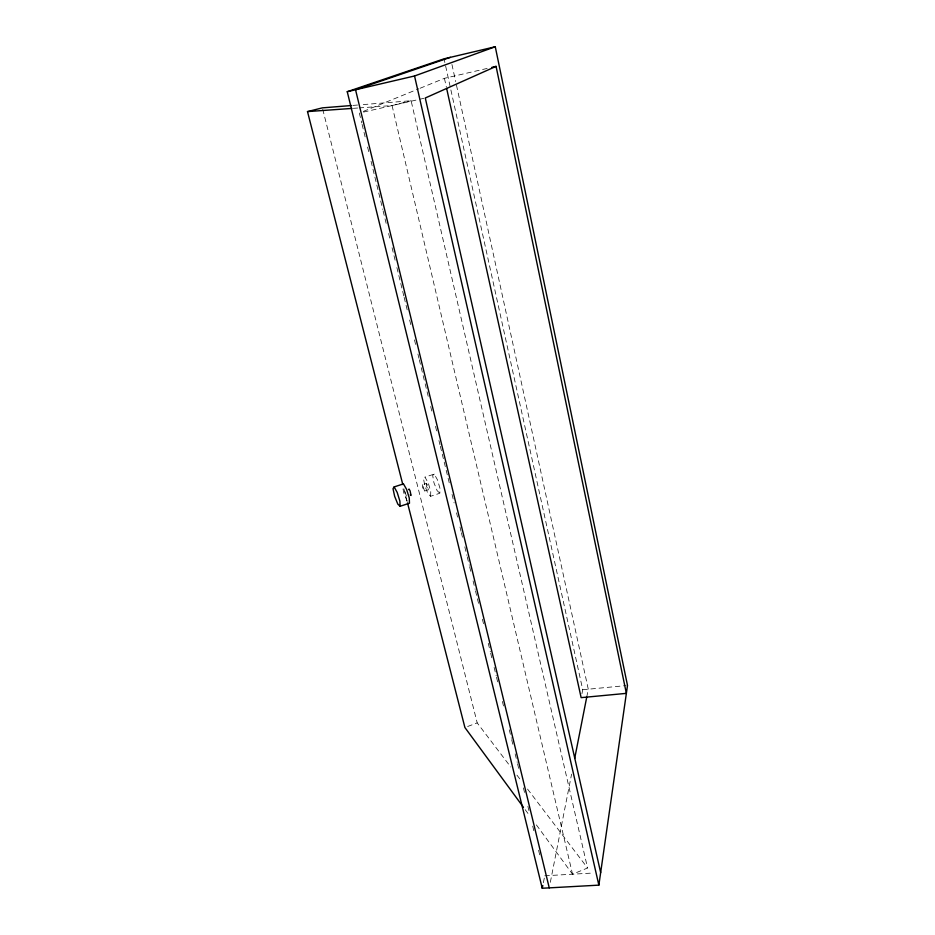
<?xml version="1.0" encoding="UTF-8"?>
<svg xmlns="http://www.w3.org/2000/svg" width="935" height="935" viewBox="0 0 935 935"><rect width="100%" height="100%" fill="white"/><g stroke="black" fill="none" stroke-linecap="round" stroke-linejoin="round"><path stroke-width="0.7" stroke-dasharray="4.67 3.51" d="M424.525 491.062L422.643 484.657L426.489 483.395L427.575 485.347L428.37 489.8L424.525 491.062L422.585 487.532L422.643 484.657M430.614 496.286L430.755 491.541L428.23 482.963L424.981 477.119L434.226 474.103L437.51 479.924L440.023 488.491L439.836 493.248L430.614 496.286L427.961 493.68L424.806 485.756L423.473 478.404L424.981 477.119M550.329 882.324L571.601 774.122M586.736 697.113L588.29 689.224L456 83.005M543.364 882.71L544.497 877.17M581.932 693.7L582.739 689.749L444.055 58.835M434.226 474.103L432.66 475.412L433.945 482.764L437.124 490.665L439.836 493.248M426.489 483.395L426.43 486.27L428.37 489.8M536.386 824.915L572.547 874.19L587.566 867.996L411.119 100.735L361.658 104.708M363.376 111.394L418.751 88.802M420.107 88.252L444.417 78.33L487.696 68.313M467.64 726.495L477.212 722.895L510.755 767.004M359.098 107.922L392.069 105.573L411.119 100.735M363.54 112.083L418.261 99.589M419.675 99.274L423.882 98.304M582.739 689.749L626.041 685.589M352.927 105.41L360.209 104.825M353.372 108.331L357.661 108.016M544.778 875.791L593.456 872.998M516.938 775.138L521.356 780.935M527.527 789.058L587.566 867.996M525.189 809.663L529.49 815.53M406.363 496.041L404.761 490.887M407.076 501.067L403.908 493.318L402.307 485.686M403.897 488.783L407.146 501.499M322.739 109.278L477.212 722.895M359.32 113.041L361.74 122.964M362.079 124.39L365.188 137.141M367.595 147.076L369.325 154.158M371.043 161.252L382.766 209.452M383.105 210.866L386.213 223.629M388.621 233.551L390.351 240.646M392.069 247.728L395.178 260.491M396.896 267.574L403.791 295.927M404.142 297.353L407.929 312.945M409.647 320.039L411.377 327.121M414.474 339.884L416.204 346.967M417.922 354.061L418.962 358.315M419.301 359.73L424.817 382.415M425.168 383.829L428.955 399.432M430.684 406.515L432.402 413.609M435.511 426.36L437.229 433.454M438.947 440.549L439.988 444.791M440.327 446.217L445.843 468.902M446.194 470.317L449.98 485.908M452.049 494.416L454.118 502.925M456.537 512.847L457.566 517.102M459.985 527.024L461.013 531.279M461.364 532.693L462.743 538.373M464.812 546.87L466.881 555.378M467.219 556.792L469.288 565.301M469.627 566.727L471.006 572.395M473.075 580.904L475.144 589.401M475.494 590.827L478.591 603.589M482.39 619.18L483.769 624.849M488.245 643.28L490.314 651.788M490.665 653.203L492.044 658.871M494.112 667.38L496.181 675.888M496.52 677.302L497.899 682.982M502.375 701.414L503.755 707.082M509.271 729.767L511.34 738.264M511.69 739.69L513.07 745.359M515.138 753.867L517.207 762.376M517.546 763.79L518.925 769.458M523.413 787.889L524.792 793.558M527.889 806.321L528.929 810.575M532.716 826.166L534.095 831.846M538.572 850.266L539.951 855.946M392.069 105.573L572.547 874.19M444.417 78.33L446.299 86.873M451.944 64.468L455.684 81.579"/><path stroke-width="1.4" d="M598.856 885.141L627.502 685.448L495.269 46.75L444.055 58.835L347.247 91.7L542.242 888.25L598.856 885.141L414.544 75.98L495.269 46.75M574.686 758.437L586.736 697.113M542.242 888.25L542.803 885.48M394.126 486.925L393.016 488.713L394.652 496.345L397.807 504.129L400.145 506.267L409.472 503.194L409.261 497.993L406.585 489.356L403.476 483.886L394.126 486.925L397.188 492.418L399.876 501.078L400.145 506.267M408.63 489.613L409.039 489.028L410.079 490.852L411.038 495.457L410.231 494.767M446.614 88.299L581.138 697.639L626.368 693.361L496.076 66.373L425.285 97.988L600.656 872.577M450.389 57.339L355.545 89.76L549.242 887.864M402.81 484.54L307.498 111.592L322.376 107.864L351.478 105.526M347.247 91.7L414.544 75.98M491.88 67.343L496.076 66.373M307.498 111.592L351.934 108.425M523.471 807.314L464.905 727.524L407.508 502.901"/></g></svg>
